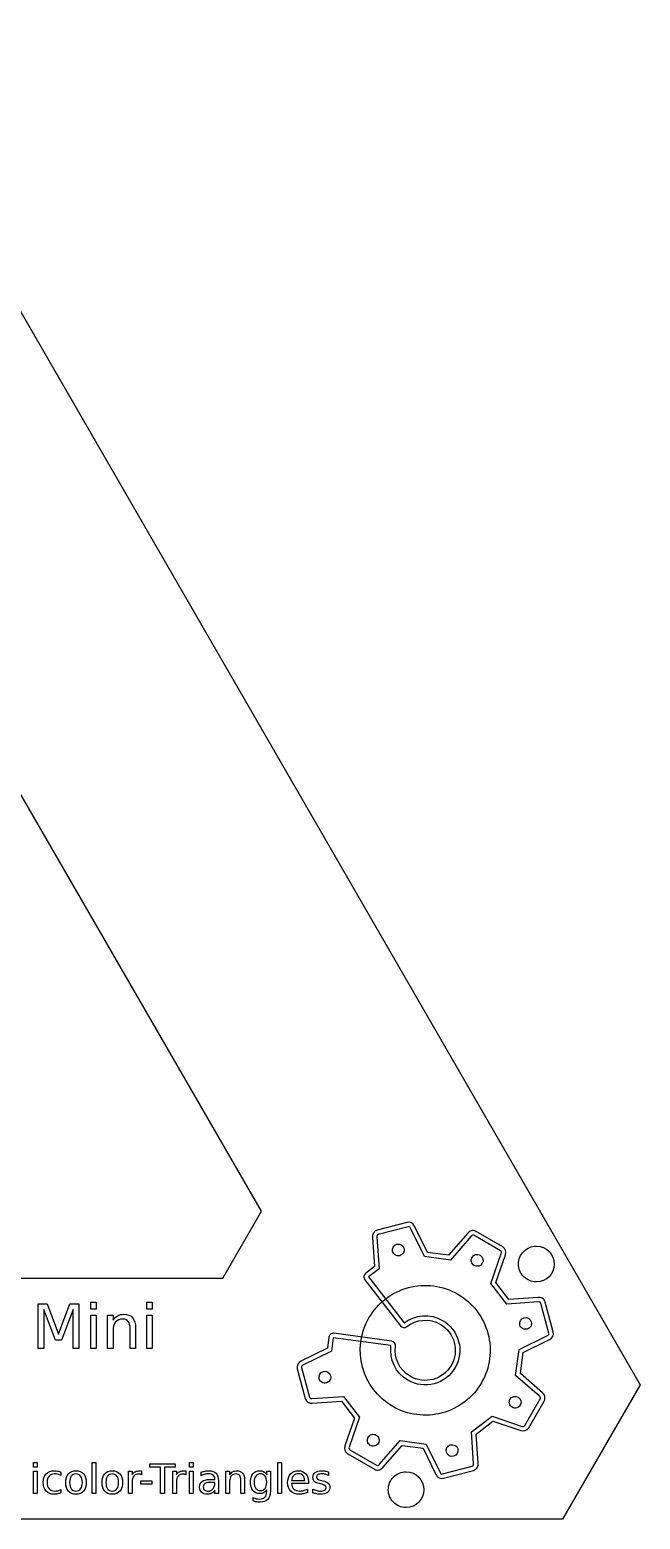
# Model space of a CAD drawing. Extents: x -55 to 123, y 94 to 249.
# Drawn here: x 59.7 to 123, y 94.2 to 248.6 of the extents above; entities that cross this region are included whole.
import ezdxf

# ---------------------------------------------------------------- set-up
doc = ezdxf.new("R2010")
doc.units = 0
doc.layers.get('0').update_dxf_attribs({"linetype": 'CONTINUOUS'})

msp = doc.modelspace()

# ---------------------------------------------------------------- linework, layer by layer
at = {"color": 7}
for p, q in [((41.912222, 248.554189), (122.98848, 108.125969)), ((83.737214, 126.11116), (37.862216, 205.569003)), ((79.737214, 119.182961), (83.737214, 126.11116)), ((98.521145, 122.246738), (98.521145, 122.246738)), ((106.627834, 120.706794), (106.627834, 120.706794)), ((114.08534, 120.62745), (114.08534, 120.62745)), ((-12.012783, 119.182961), (79.737214, 119.182961)), ((60.606315, 116.495711), (61.539592, 116.495711)), ((60.606315, 111.866536), (60.606315, 116.495711)), ((62.407756, 112.756404), (61.21403, 115.931404)), ((61.21403, 115.931404), (61.21403, 111.866536)), ((61.539592, 116.495711), (62.720915, 113.345515)), ((62.720915, 113.345515), (63.908439, 116.495711)), ((64.2309, 115.931404), (63.037175, 112.756404)), ((63.908439, 116.495711), (64.841716, 116.495711)), ((64.2309, 111.866536), (64.2309, 115.931404)), ((64.841716, 116.495711), (64.841716, 111.866536)), ((66.063345, 116.691048), (66.633853, 116.691048)), ((66.063345, 115.968611), (66.063345, 116.691048)), ((66.633853, 115.968611), (66.063345, 115.968611)), ((66.633853, 116.691048), (66.633853, 115.968611)), ((71.855246, 116.691048), (72.425754, 116.691048)), ((71.855246, 115.968611), (71.855246, 116.691048)), ((72.425754, 115.968611), (71.855246, 115.968611)), ((72.425754, 116.691048), (72.425754, 115.968611)), ((66.063345, 115.339192), (66.633853, 115.339192)), ((66.063345, 111.866536), (66.063345, 115.339192)), ((66.633853, 115.339192), (66.633853, 111.866536)), ((67.80278, 111.866536), (67.80278, 115.339192)), ((67.80278, 115.339192), (68.376388, 115.339192)), ((68.376388, 115.339192), (68.376388, 114.79969)), ((71.855246, 115.339192), (72.425754, 115.339192)), ((71.855246, 111.866536), (71.855246, 115.339192)), ((72.425754, 115.339192), (72.425754, 111.866536)), ((94.889915, 115.054574), (94.889915, 115.054574)), ((63.037175, 112.756404), (62.407756, 112.756404)), ((68.376388, 113.829207), (68.376388, 111.866536)), ((70.140622, 111.866536), (70.140622, 113.943928)), ((70.71113, 113.962532), (70.71113, 111.866536)), ((70.71113, 113.962532), (70.71113, 113.962532)), ((111.27125, 113.885599), (111.27125, 113.885599)), ((61.21403, 111.866536), (60.606315, 111.866536)), ((64.841716, 111.866536), (64.2309, 111.866536)), ((66.633853, 111.866536), (66.063345, 111.866536)), ((68.376388, 111.866536), (67.80278, 111.866536)), ((70.71113, 111.866536), (70.140622, 111.866536)), ((72.425754, 111.866536), (71.855246, 111.866536)), ((90.159976, 109.496616), (90.159976, 109.496616)), ((122.98848, 108.125969), (114.93848, 94.182959)), ((109.731312, 105.778905), (109.731312, 105.778905)), ((94.803399, 102.675424), (94.803399, 102.675424)), ((102.910095, 101.13549), (102.910095, 101.13549)), ((60.128308, 100.050669), (60.508646, 100.050669)), ((60.128308, 99.569045), (60.128308, 100.050669)), ((60.508646, 99.569045), (60.128308, 99.569045)), ((60.128308, 99.149432), (60.508646, 99.149432)), ((60.128308, 96.834328), (60.128308, 99.149432)), ((60.508646, 100.050669), (60.508646, 99.569045)), ((60.508646, 99.149432), (60.508646, 96.834328)), ((62.968443, 99.060549), (62.968443, 98.705015)), ((62.968443, 99.06054), (62.968443, 99.060549)), ((64.53114, 99.205243), (64.53114, 99.205243)), ((64.53114, 98.882782), (64.53114, 98.882782)), ((66.221997, 100.050669), (66.602335, 100.050669)), ((66.221997, 96.834328), (66.221997, 100.050669)), ((66.602335, 100.050669), (66.602335, 96.834328)), ((68.293187, 99.205243), (68.293187, 99.205243)), ((68.293187, 98.882782), (68.293187, 98.882782)), ((69.969567, 96.834328), (69.969567, 99.149432)), ((69.969567, 99.149432), (70.351972, 99.149432)), ((70.351972, 99.149432), (70.351972, 98.789765)), ((71.323493, 99.184573), (71.325556, 98.793899)), ((72.185454, 99.920445), (74.796147, 99.920445)), ((72.185454, 99.569045), (72.185454, 99.920445)), ((73.280994, 99.569045), (72.185454, 99.569045)), ((73.280994, 96.834328), (73.280994, 99.569045)), ((74.796147, 99.569045), (73.700607, 99.569045)), ((73.700607, 99.569045), (73.700607, 96.834328)), ((74.550163, 96.834328), (74.550163, 99.149432)), ((74.550163, 99.149432), (74.932569, 99.149432)), ((74.796147, 99.920445), (74.796147, 99.569045)), ((74.932569, 99.149432), (74.932569, 98.789765)), ((75.90409, 99.184573), (75.906153, 98.793899)), ((76.309231, 100.050669), (76.68957, 100.050669)), ((76.309231, 99.569045), (76.309231, 100.050669)), ((76.68957, 99.569045), (76.309231, 99.569045)), ((76.309231, 99.149432), (76.68957, 99.149432)), ((76.309231, 96.834328), (76.309231, 99.149432)), ((76.68957, 100.050669), (76.68957, 99.569045)), ((76.68957, 99.149432), (76.68957, 96.834328)), ((77.508123, 98.692617), (77.508123, 99.044017)), ((80.065071, 96.834328), (80.065071, 99.149432)), ((80.065071, 99.149432), (80.447477, 99.149432)), ((80.447477, 99.149432), (80.447477, 98.789765)), ((84.290141, 98.798035), (84.290141, 99.149434)), ((84.290141, 99.149434), (84.67048, 99.149434)), ((84.67048, 99.149434), (84.67048, 97.121649)), ((85.453892, 100.050669), (85.834231, 100.050669)), ((85.453892, 96.834328), (85.453892, 100.050669)), ((85.834231, 100.050669), (85.834231, 96.834328)), ((90.708351, 99.08122), (90.708351, 98.721552)), ((90.708351, 99.081217), (90.708351, 99.08122)), ((62.968443, 97.274609), (62.968443, 96.923209)), ((70.351972, 98.053885), (70.351972, 96.834328)), ((71.263548, 98.163446), (72.377692, 98.163446)), ((71.263548, 97.824449), (71.263548, 98.163446)), ((72.377692, 97.824449), (71.263548, 97.824449)), ((72.377692, 98.163446), (72.377692, 97.824449)), ((74.932569, 98.053885), (74.932569, 96.834328)), ((78.380422, 98.295737), (78.913722, 98.295737)), ((78.913722, 97.998082), (78.535451, 97.998082)), ((78.913722, 98.295737), (78.913722, 98.332947)), ((78.913722, 97.913332), (78.913722, 97.998082)), ((79.294061, 98.155181), (79.294061, 98.155178)), ((79.294061, 98.155178), (79.294061, 96.834328)), ((80.447477, 98.142776), (80.447477, 96.834328)), ((81.623632, 96.834328), (81.623632, 98.219257)), ((82.003971, 98.231659), (82.003971, 96.834328)), ((82.003971, 98.231659), (82.003971, 98.231659)), ((84.290141, 98.018752), (84.290141, 98.018752)), ((88.608221, 97.90093), (86.85949, 97.90093)), ((86.871892, 98.196519), (88.227882, 98.198586)), ((88.519337, 97.311816), (88.519337, 96.952148)), ((88.608221, 98.086967), (88.608221, 98.086965)), ((88.608221, 98.086965), (88.608221, 97.90093)), ((89.062973, 96.919075), (89.062973, 97.311816)), ((89.879461, 97.840985), (89.747169, 97.871995)), ((89.955942, 98.188246), (90.086167, 98.159306)), ((60.508646, 96.834328), (60.128308, 96.834328)), ((66.602335, 96.834328), (66.221997, 96.834328)), ((70.351972, 96.834328), (69.969567, 96.834328)), ((73.700607, 96.834328), (73.280994, 96.834328)), ((74.932569, 96.834328), (74.550163, 96.834328)), ((76.68957, 96.834328), (76.309231, 96.834328)), ((78.913722, 96.834328), (78.913722, 97.185728)), ((79.294061, 96.834328), (78.913722, 96.834328)), ((80.447477, 96.834328), (80.065071, 96.834328)), ((82.003971, 96.834328), (81.623632, 96.834328)), ((82.880408, 96.075722), (82.880408, 96.445726)), ((84.290141, 97.053438), (84.290141, 97.241541)), ((85.834231, 96.834328), (85.453892, 96.834328)), ((100.58532, 97.244759), (100.58532, 97.244759)), ((114.93848, 94.182959), (-47.214053, 94.182961))]:
    msp.add_line(p, q, dxfattribs=at)
at = {"color": 1}
for p, q in [((98.819311, 124.950415), (95.73229, 124.127774)), ((98.821943, 124.948896), (98.819311, 124.950415)), ((99.60522, 124.564977), (99.594978, 124.55961)), ((100.935878, 121.833213), (99.60522, 124.564977)), ((105.125234, 123.83683), (103.134859, 121.543605)), ((108.757685, 122.413145), (105.98882, 124.011749)), ((95.241739, 123.395387), (95.456364, 120.360064)), ((103.134859, 121.543605), (100.935878, 121.833213)), ((108.04416, 118.702288), (109.038052, 121.577964)), ((109.038052, 121.577964), (109.028434, 121.579757)), ((94.456997, 119.005614), (98.159521, 114.234514)), ((95.456364, 120.360064), (94.543361, 119.661323)), ((109.392201, 116.951154), (108.04416, 118.702288)), ((112.423307, 117.164652), (109.392201, 116.951154)), ((113.155654, 116.674126), (113.153022, 116.675646)), ((113.986736, 113.589354), (113.155654, 116.674126)), ((90.725828, 113.049193), (90.577209, 111.909147)), ((97.233669, 112.630921), (91.250512, 113.451851)), ((110.864245, 111.464733), (113.597547, 112.798058)), ((113.597547, 112.798058), (113.592814, 112.808311)), ((90.577209, 111.909147), (87.841228, 110.577357)), ((110.573919, 109.276856), (110.864245, 111.464733)), ((87.45204, 109.78606), (88.281576, 106.698622)), ((87.841228, 110.577357), (87.845962, 110.567104)), ((112.868273, 107.282258), (110.573919, 109.276856)), ((89.01016, 106.213828), (92.043943, 106.425781)), ((92.043943, 106.425781), (93.391568, 104.667754)), ((111.440509, 103.648679), (113.039075, 106.417476)), ((113.039075, 106.417476), (113.038977, 106.417545)), ((93.391568, 104.667754), (92.39922, 101.794753)), ((105.983646, 103.011141), (107.73478, 104.35918)), ((107.73478, 104.35918), (110.607783, 103.366831)), ((106.197144, 99.98004), (105.983646, 103.011141)), ((110.607783, 103.366831), (110.611338, 103.379066)), ((92.39922, 101.794753), (92.408838, 101.792959)), ((92.681127, 100.962242), (95.449992, 99.363637)), ((96.312031, 99.535878), (98.309716, 101.835592)), ((98.309716, 101.835592), (100.494918, 101.546808)), ((100.494918, 101.546808), (101.828249, 98.813502)), ((101.828249, 98.813502), (101.838491, 98.818868)), ((102.618025, 98.422321), (105.706593, 99.247654))]:
    msp.add_line(p, q, dxfattribs=at)
at = {"color": 5}
for p, q in [((98.940868, 124.50128), (95.851855, 123.677093)), ((100.627935, 121.401287), (99.185854, 124.359837)), ((105.477148, 123.528974), (103.3198, 121.048537)), ((108.524205, 122.007824), (105.75463, 123.606839)), ((95.708022, 123.427967), (95.938414, 120.144732)), ((103.3198, 121.048537), (100.627935, 121.401287)), ((107.523668, 118.615894), (108.595514, 121.728585)), ((95.938414, 120.144732), (94.826079, 119.292112)), ((94.826079, 119.292112), (98.526518, 114.520348)), ((109.173338, 116.467597), (107.523668, 118.615894)), ((112.456557, 116.697993), (109.173338, 116.467597)), ((113.536436, 113.466896), (112.705694, 116.554153)), ((91.186947, 112.98895), (91.004724, 111.59933)), ((97.169635, 112.170158), (91.186947, 112.98895)), ((110.431637, 111.771514), (113.392603, 113.217769)), ((91.004724, 111.59933), (88.046168, 110.157247)), ((110.079532, 109.090364), (110.431637, 111.771514)), ((87.902335, 109.908121), (88.73307, 106.820855)), ((112.564119, 106.930613), (110.079532, 109.090364)), ((88.978055, 106.679412), (92.261281, 106.909817)), ((92.261281, 106.909817), (93.912709, 104.754978)), ((111.036428, 103.881825), (112.635439, 106.651393)), ((93.912709, 104.754978), (92.840855, 101.642271)), ((105.500351, 103.230275), (107.648646, 104.879946)), ((107.648646, 104.879946), (110.761333, 103.808097)), ((95.959221, 99.841882), (98.121363, 102.330625)), ((98.121363, 102.330625), (100.806684, 101.976126)), ((100.806684, 101.976126), (102.248759, 99.017567)), ((105.730749, 99.947049), (105.500351, 103.230275)), ((92.914561, 101.367187), (95.684137, 99.768172)), ((102.497896, 98.873728), (105.586916, 99.697923))]:
    msp.add_line(p, q, dxfattribs=at)
at = {"color": 2}
for p, q in [((98.940868, 124.50128), (95.851855, 123.677093)), ((100.627935, 121.401287), (99.185854, 124.359837)), ((105.477148, 123.528974), (103.3198, 121.048537)), ((108.524205, 122.007824), (105.75463, 123.606839)), ((95.708022, 123.427967), (95.938414, 120.144732)), ((103.3198, 121.048537), (100.627935, 121.401287)), ((107.523668, 118.615894), (108.595514, 121.728585)), ((95.938414, 120.144732), (94.826079, 119.292112)), ((94.826079, 119.292112), (98.526518, 114.520348)), ((109.173338, 116.467597), (107.523668, 118.615894)), ((112.456557, 116.697993), (109.173338, 116.467597)), ((113.536436, 113.466896), (112.705694, 116.554153)), ((91.186947, 112.98895), (91.004724, 111.59933)), ((97.169635, 112.170158), (91.186947, 112.98895)), ((110.431637, 111.771514), (113.392603, 113.217769)), ((91.004724, 111.59933), (88.046168, 110.157247)), ((110.079532, 109.090364), (110.431637, 111.771514)), ((87.902335, 109.908121), (88.73307, 106.820855)), ((112.564119, 106.930613), (110.079532, 109.090364)), ((88.978055, 106.679412), (92.261281, 106.909817)), ((92.261281, 106.909817), (93.912709, 104.754978)), ((111.036428, 103.881825), (112.635439, 106.651393)), ((93.912709, 104.754978), (92.840855, 101.642271)), ((105.500351, 103.230275), (107.648646, 104.879946)), ((107.648646, 104.879946), (110.761333, 103.808097)), ((95.959221, 99.841882), (98.121363, 102.330625)), ((98.121363, 102.330625), (100.806684, 101.976126)), ((100.806684, 101.976126), (102.248759, 99.017567)), ((105.730749, 99.947049), (105.500351, 103.230275)), ((92.914561, 101.367187), (95.684137, 99.768172)), ((102.497896, 98.873728), (105.586916, 99.697923))]:
    msp.add_line(p, q, dxfattribs=at)
at = {"color": 1}
for points in [[(95.322781, 123.801161), (95.248698, 123.65982), (95.232875, 123.521463), (95.241739, 123.395387)], [(95.73229, 124.127774), (95.553378, 124.079793), (95.396815, 123.942531), (95.322781, 123.801161)], [(99.594978, 124.55961), (99.467434, 124.850988), (99.134441, 125.031185), (98.821943, 124.948896)], [(105.459658, 124.064253), (105.308613, 124.014269), (105.205816, 123.92955), (105.125234, 123.83683)], [(105.98882, 124.011749), (105.825118, 124.106188), (105.610705, 124.114247), (105.459658, 124.064253)], [(109.028434, 121.579757), (109.150073, 121.879033), (109.052968, 122.242663), (108.757685, 122.413145)], [(94.363967, 119.351409), (94.34776, 119.228359), (94.381237, 119.103922), (94.456997, 119.005614)], [(94.543361, 119.661323), (94.44473, 119.585984), (94.380174, 119.474459), (94.363967, 119.351409)], [(112.829085, 117.083607), (112.687742, 117.157692), (112.549372, 117.173534), (112.423307, 117.164652)], [(113.153022, 116.675646), (113.104463, 116.853516), (112.969784, 117.009919), (112.829085, 117.083607)], [(98.812542, 114.149679), (99.782541, 114.900276), (101.141388, 115.039458), (102.273621, 114.385763)], [(102.273621, 114.385763), (103.768499, 113.522695), (104.279131, 111.625468), (103.416056, 110.130578)], [(90.904524, 113.359518), (90.806061, 113.283955), (90.741756, 113.172282), (90.725828, 113.049193)], [(91.250512, 113.451851), (91.127493, 113.468307), (91.002986, 113.435081), (90.904524, 113.359518)], [(98.159521, 114.234514), (98.316727, 114.031292), (98.608629, 113.993371), (98.812542, 114.149679)], [(113.592814, 112.808311), (113.893144, 112.936038), (114.073117, 113.266834), (113.986736, 113.589354)], [(97.63365, 112.107779), (97.667076, 112.362536), (97.488279, 112.596388), (97.233669, 112.630921)], [(99.159735, 108.992355), (98.027502, 109.64605), (97.468614, 110.892436), (97.63365, 112.107779)], [(87.845962, 110.567104), (87.545714, 110.439341), (87.365559, 110.108651), (87.45204, 109.78606)], [(103.416056, 110.130578), (102.553003, 108.635726), (100.654607, 108.12929), (99.159735, 108.992355)], [(88.281576, 106.698622), (88.328297, 106.524218), (88.464334, 106.367896), (88.607055, 106.293329)], [(113.10021, 106.930972), (113.055133, 107.084198), (112.966927, 107.196574), (112.868273, 107.282258)], [(113.038977, 106.417545), (113.130184, 106.57552), (113.145284, 106.777749), (113.10021, 106.930972)], [(88.607055, 106.293329), (88.749641, 106.218527), (88.887846, 106.205286), (89.01016, 106.213828)], [(110.611338, 103.379066), (110.911436, 103.257442), (111.275608, 103.363062), (111.440509, 103.648679)], [(92.408838, 101.792959), (92.288942, 101.493316), (92.396248, 101.126717), (92.681127, 100.962242)], [(95.449992, 99.363637), (95.608012, 99.272329), (95.816058, 99.258195), (95.96918, 99.306201)], [(95.96918, 99.306201), (96.122279, 99.354171), (96.230629, 99.442215), (96.312031, 99.535878)], [(101.838491, 98.818868), (101.965453, 98.517161), (102.294633, 98.335631), (102.618025, 98.422321)], [(105.706593, 99.247654), (105.885561, 99.295553), (106.04207, 99.432897), (106.116098, 99.574257)], [(106.116098, 99.574257), (106.190087, 99.715653), (106.205937, 99.854056), (106.197144, 99.98004)]]:
    msp.add_open_spline(points, degree=3, dxfattribs=at)
at = {"color": 5}
for points in [[(95.851855, 123.677093), (95.743369, 123.647985), (95.700144, 123.539925), (95.708022, 123.427967)], [(99.185854, 124.359837), (99.156774, 124.468244), (99.049303, 124.530293), (98.940868, 124.50128)], [(105.75463, 123.606839), (105.657375, 123.662939), (105.550802, 123.613725), (105.477148, 123.528974)], [(108.595514, 121.728585), (108.651652, 121.825817), (108.621437, 121.951687), (108.524205, 122.007824)], [(112.705694, 116.554153), (112.676605, 116.662566), (112.56859, 116.705878), (112.456557, 116.697993)], [(98.526518, 114.520348), (99.64239, 115.383823), (101.210627, 115.539565), (102.508109, 114.790463)], [(102.508109, 114.790463), (104.221333, 113.801333), (104.808197, 111.611134), (103.819062, 109.897903)], [(113.392603, 113.217769), (113.501035, 113.246784), (113.565483, 113.358432), (113.536436, 113.466896)], [(98.926504, 108.586941), (97.629021, 109.336043), (96.97978, 110.772047), (97.169635, 112.170158)], [(88.046168, 110.157247), (87.937736, 110.128232), (87.873257, 110.016552), (87.902335, 109.908121)], [(103.819062, 109.897903), (102.829944, 108.184699), (100.639727, 107.597811), (98.926504, 108.586941)], [(88.73307, 106.820855), (88.762104, 106.712348), (88.866023, 106.671527), (88.978055, 106.679412)], [(112.635439, 106.651393), (112.691582, 106.748635), (112.648883, 106.856984), (112.564119, 106.930613)], [(110.761333, 103.808097), (110.858568, 103.751958), (110.980286, 103.784583), (111.036428, 103.881825)], [(92.840855, 101.642271), (92.784733, 101.545067), (92.81733, 101.423324), (92.914561, 101.367187)], [(95.684137, 99.768172), (95.781353, 99.712007), (95.885577, 99.75715), (95.959221, 99.841882)], [(102.248759, 99.017567), (102.277784, 98.909067), (102.389408, 98.844621), (102.497896, 98.873728)], [(105.586916, 99.697923), (105.695348, 99.726938), (105.738578, 99.835007), (105.730749, 99.947049)]]:
    msp.add_open_spline(points, degree=3, dxfattribs=at)
at = {"color": 2}
for points in [[(95.851855, 123.677093), (95.743369, 123.647985), (95.700144, 123.539925), (95.708022, 123.427967)], [(99.185854, 124.359837), (99.156774, 124.468244), (99.049303, 124.530293), (98.940868, 124.50128)], [(105.75463, 123.606839), (105.657375, 123.662939), (105.550802, 123.613725), (105.477148, 123.528974)], [(108.595514, 121.728585), (108.651652, 121.825817), (108.621437, 121.951687), (108.524205, 122.007824)], [(112.705694, 116.554153), (112.676605, 116.662566), (112.56859, 116.705878), (112.456557, 116.697993)], [(98.526518, 114.520348), (99.64239, 115.383823), (101.210627, 115.539565), (102.508109, 114.790463)], [(102.508109, 114.790463), (104.221333, 113.801333), (104.808197, 111.611134), (103.819062, 109.897903)], [(113.392603, 113.217769), (113.501035, 113.246784), (113.565483, 113.358432), (113.536436, 113.466896)], [(98.926504, 108.586941), (97.629021, 109.336043), (96.97978, 110.772047), (97.169635, 112.170158)], [(88.046168, 110.157247), (87.937736, 110.128232), (87.873257, 110.016552), (87.902335, 109.908121)], [(103.819062, 109.897903), (102.829944, 108.184699), (100.639727, 107.597811), (98.926504, 108.586941)], [(88.73307, 106.820855), (88.762104, 106.712348), (88.866023, 106.671527), (88.978055, 106.679412)], [(112.635439, 106.651393), (112.691582, 106.748635), (112.648883, 106.856984), (112.564119, 106.930613)], [(110.761333, 103.808097), (110.858568, 103.751958), (110.980286, 103.784583), (111.036428, 103.881825)], [(92.840855, 101.642271), (92.784733, 101.545067), (92.81733, 101.423324), (92.914561, 101.367187)], [(95.684137, 99.768172), (95.781353, 99.712007), (95.885577, 99.75715), (95.959221, 99.841882)], [(102.248759, 99.017567), (102.277784, 98.909067), (102.389408, 98.844621), (102.497896, 98.873728)], [(105.586916, 99.697923), (105.695348, 99.726938), (105.738578, 99.835007), (105.730749, 99.947049)]]:
    msp.add_open_spline(points, degree=3, dxfattribs=at)
at = {"color": 7}
for points in [[(97.338303, 121.929797), (97.250782, 122.256429), (97.444621, 122.592167), (97.771254, 122.679688)], [(97.771254, 122.679688), (98.097886, 122.767208), (98.433623, 122.57337), (98.521145, 122.246738)], [(98.521145, 122.246738), (98.608666, 121.920105), (98.414828, 121.584368), (98.088195, 121.496846)], [(110.927192, 121.935598), (111.274135, 122.28254), (111.744689, 122.47745), (112.23534, 122.47745)], [(112.23534, 122.47745), (113.257067, 122.47745), (114.08534, 121.649177), (114.08534, 120.62745)], [(97.623582, 121.558013), (97.48295, 121.639207), (97.380332, 121.772942), (97.338303, 121.929797)], [(98.088195, 121.496846), (97.93134, 121.454817), (97.764214, 121.47682), (97.623582, 121.558013)], [(105.50616, 120.854465), (105.464131, 121.01132), (105.486134, 121.178446), (105.567328, 121.319078)], [(105.791439, 120.482682), (105.650807, 120.563876), (105.548189, 120.69761), (105.50616, 120.854465)], [(105.567328, 121.319078), (105.648522, 121.45971), (105.782256, 121.562328), (105.939111, 121.604358)], [(106.627834, 120.706794), (106.458757, 120.413944), (106.08429, 120.313605), (105.791439, 120.482682)], [(105.939111, 121.604358), (106.095965, 121.646387), (106.263092, 121.624384), (106.403724, 121.54319)], [(106.403724, 121.54319), (106.696574, 121.374112), (106.796912, 120.999645), (106.627834, 120.706794)], [(110.38534, 120.62745), (110.38534, 121.118101), (110.58025, 121.588656), (110.927192, 121.935598)], [(110.927192, 119.319303), (110.58025, 119.666245), (110.38534, 120.1368), (110.38534, 120.62745)], [(114.08534, 120.62745), (114.08534, 119.605723), (113.257067, 118.77745), (112.23534, 118.77745)], [(112.23534, 118.77745), (111.744689, 118.77745), (111.274135, 118.97236), (110.927192, 119.319303)], [(94.889915, 115.054574), (95.781964, 116.599649), (97.251256, 117.727076), (98.974562, 118.188835)], [(98.974562, 118.188835), (100.697869, 118.650594), (102.534026, 118.408859), (104.079101, 117.51681)], [(104.079101, 117.51681), (105.624176, 116.624761), (106.751603, 115.155469), (107.213362, 113.432162)], [(68.376388, 114.79969), (68.512814, 115.008463), (68.673011, 115.164526), (68.856979, 115.267879)], [(68.643039, 114.632259), (68.465272, 114.435889), (68.376388, 114.168205), (68.376388, 113.829207)], [(69.371676, 114.926814), (69.063685, 114.926814), (68.820806, 114.828629), (68.643039, 114.632259)], [(68.856979, 115.267879), (69.043014, 115.371232), (69.256955, 115.422908), (69.4988, 115.422908)], [(69.948385, 114.681868), (69.820228, 114.845166), (69.627991, 114.926814), (69.371676, 114.926814)], [(69.4988, 115.422908), (69.897743, 115.422908), (70.199533, 115.298885), (70.404172, 115.050838)], [(70.140622, 113.943928), (70.140622, 114.272591), (70.076543, 114.518571), (69.948385, 114.681868)], [(70.404172, 115.050838), (70.608811, 114.804858), (70.71113, 114.44209), (70.71113, 113.962532)], [(97.35215, 105.865389), (94.134699, 107.722985), (93.032319, 111.837124), (94.889915, 115.054574)], [(110.521357, 114.318549), (110.433837, 114.645182), (110.627675, 114.98092), (110.954308, 115.068441)], [(110.806636, 113.946766), (110.666004, 114.02796), (110.563386, 114.161695), (110.521357, 114.318549)], [(110.954308, 115.068441), (111.280941, 115.155962), (111.616679, 114.962124), (111.7042, 114.635491)], [(111.7042, 114.635491), (111.746229, 114.478637), (111.724227, 114.31151), (111.643033, 114.170878)], [(107.213362, 113.432162), (107.67512, 111.708856), (107.433386, 109.872698), (106.541336, 108.327623)], [(111.27125, 113.885599), (111.114395, 113.84357), (110.947269, 113.865572), (110.806636, 113.946766)], [(111.643033, 114.170878), (111.561839, 114.030246), (111.428104, 113.927628), (111.27125, 113.885599)], [(89.727026, 108.746725), (89.639505, 109.073358), (89.833344, 109.409095), (90.159976, 109.496616)], [(90.012305, 108.374942), (89.871673, 108.456136), (89.769055, 108.58987), (89.727026, 108.746725)], [(90.476918, 108.313775), (90.320063, 108.271745), (90.152937, 108.293748), (90.012305, 108.374942)], [(90.159976, 109.496616), (90.486609, 109.584137), (90.822347, 109.390299), (90.909868, 109.063667)], [(90.848701, 108.599054), (90.767507, 108.458422), (90.633773, 108.355804), (90.476918, 108.313775)], [(90.909868, 109.063667), (90.951897, 108.906812), (90.929895, 108.739686), (90.848701, 108.599054)], [(106.541336, 108.327623), (105.649287, 106.782549), (104.179995, 105.655122), (102.456688, 105.193363)], [(109.446032, 106.150688), (109.404003, 106.307543), (109.426006, 106.474669), (109.5072, 106.615301)], [(109.5072, 106.615301), (109.676278, 106.908152), (110.050745, 107.00849), (110.343596, 106.839412)], [(110.343596, 106.839412), (110.636446, 106.670335), (110.736785, 106.295868), (110.567708, 106.003017)], [(102.456688, 105.193363), (100.733382, 104.731605), (98.897224, 104.97334), (97.35215, 105.865389)], [(109.731312, 105.778905), (109.590679, 105.860099), (109.488061, 105.993833), (109.446032, 106.150688)], [(110.195925, 105.717738), (110.03907, 105.675708), (109.871944, 105.697711), (109.731312, 105.778905)], [(110.567708, 106.003017), (110.486514, 105.862385), (110.352779, 105.759767), (110.195925, 105.717738)], [(94.74223, 102.21081), (94.700201, 102.367665), (94.722204, 102.534792), (94.803399, 102.675424)], [(95.027509, 101.839026), (94.886877, 101.92022), (94.784259, 102.053955), (94.74223, 102.21081)], [(94.803399, 102.675424), (94.884593, 102.816056), (95.018327, 102.918674), (95.175182, 102.960703)], [(95.175182, 102.960703), (95.332036, 103.002732), (95.499163, 102.98073), (95.639795, 102.899536)], [(95.863906, 102.06314), (95.782713, 101.922507), (95.648978, 101.819888), (95.492123, 101.777859)], [(95.639795, 102.899536), (95.780427, 102.818342), (95.883045, 102.684607), (95.925074, 102.527753)], [(95.925074, 102.527753), (95.967103, 102.370898), (95.945101, 102.203772), (95.863906, 102.06314)], [(102.971262, 101.600103), (103.052456, 101.740735), (103.186191, 101.843353), (103.343045, 101.885382)], [(103.343045, 101.885382), (103.4999, 101.927411), (103.667026, 101.905409), (103.807658, 101.824215)], [(95.492123, 101.777859), (95.335268, 101.735829), (95.168142, 101.757832), (95.027509, 101.839026)], [(102.910095, 101.13549), (102.868066, 101.292344), (102.890068, 101.459471), (102.971262, 101.600103)], [(103.659987, 100.70254), (103.333354, 100.615019), (102.997616, 100.808857), (102.910095, 101.13549)], [(104.092938, 101.452432), (104.180458, 101.125799), (103.986619, 100.790061), (103.659987, 100.70254)], [(103.807658, 101.824215), (103.948291, 101.743021), (104.050909, 101.609286), (104.092938, 101.452432)], [(61.137031, 97.989807), (61.137031, 98.36739), (61.240384, 98.664357), (61.447089, 98.880709)], [(61.447089, 98.880709), (61.655173, 99.097061), (61.939738, 99.205237), (62.300784, 99.205237)], [(62.31732, 98.882777), (62.070651, 98.882777), (61.879104, 98.804229), (61.742678, 98.647133)], [(62.300784, 99.205237), (62.417917, 99.205237), (62.532294, 99.192834), (62.643915, 99.168027)], [(62.643915, 98.837307), (62.536428, 98.867621), (62.427563, 98.882777), (62.31732, 98.882777)], [(62.643915, 99.168027), (62.755536, 99.144601), (62.863712, 99.108772), (62.968443, 99.06054)], [(62.968443, 98.705015), (62.860956, 98.764269), (62.75278, 98.808366), (62.643915, 98.837307)], [(63.468673, 97.989813), (63.468673, 98.370152), (63.56238, 98.667808), (63.749793, 98.882782)], [(63.749793, 98.882782), (63.938584, 99.097756), (64.199033, 99.205243), (64.53114, 99.205243)], [(64.53114, 98.882782), (64.327191, 98.882782), (64.16596, 98.802856), (64.047449, 98.643003)], [(64.53114, 99.205243), (64.861869, 99.205243), (65.12163, 99.097756), (65.310421, 98.882782)], [(65.012765, 98.640936), (64.894254, 98.802167), (64.733712, 98.882782), (64.53114, 98.882782)], [(65.310421, 98.882782), (65.499212, 98.667808), (65.593608, 98.370152), (65.593608, 97.989813)], [(67.23072, 97.989813), (67.23072, 98.370152), (67.324426, 98.667808), (67.511839, 98.882782)], [(67.511839, 98.882782), (67.70063, 99.097756), (67.96108, 99.205243), (68.293187, 99.205243)], [(68.293187, 98.882782), (68.089238, 98.882782), (67.928007, 98.802856), (67.809496, 98.643003)], [(68.293187, 99.205243), (68.623916, 99.205243), (68.883677, 99.097756), (69.072468, 98.882782)], [(68.774811, 98.640936), (68.6563, 98.802167), (68.495758, 98.882782), (68.293187, 98.882782)], [(69.072468, 98.882782), (69.261259, 98.667808), (69.355654, 98.370152), (69.355654, 97.989813)], [(70.351972, 98.789765), (70.431898, 98.930325), (70.53594, 99.034366), (70.664098, 99.10189)], [(71.019632, 98.866239), (70.804658, 98.866239), (70.639293, 98.795959), (70.523538, 98.655399)], [(70.664098, 99.10189), (70.792255, 99.170792), (70.947974, 99.205243), (71.131253, 99.205243)], [(71.184996, 98.847639), (71.135389, 98.860039), (71.080268, 98.866239), (71.019632, 98.866239)], [(71.131253, 99.205243), (71.157433, 99.205243), (71.186373, 99.203177), (71.218073, 99.199043)], [(71.325556, 98.793899), (71.282836, 98.818706), (71.235983, 98.836619), (71.184996, 98.847639)], [(71.218073, 99.199043), (71.249766, 99.19631), (71.284906, 99.191487), (71.323493, 99.184573)], [(74.932569, 98.789765), (75.012495, 98.930325), (75.116537, 99.034366), (75.244695, 99.10189)], [(75.600229, 98.866239), (75.385255, 98.866239), (75.21989, 98.795959), (75.104135, 98.655399)], [(75.244695, 99.10189), (75.372852, 99.170792), (75.528571, 99.205243), (75.71185, 99.205243)], [(75.765593, 98.847639), (75.715986, 98.860039), (75.660865, 98.866239), (75.600229, 98.866239)], [(75.71185, 99.205243), (75.73803, 99.205243), (75.76697, 99.203177), (75.79867, 99.199043)], [(75.906153, 98.793899), (75.863433, 98.818706), (75.81658, 98.836619), (75.765593, 98.847639)], [(75.79867, 99.199043), (75.830363, 99.19631), (75.865503, 99.191487), (75.90409, 99.184573)], [(77.508123, 99.044017), (77.647305, 99.097764), (77.782353, 99.137727), (77.913267, 99.163906)], [(77.869858, 98.835244), (77.744457, 98.803551), (77.623878, 98.756009), (77.508123, 98.692617)], [(78.256398, 98.882784), (78.124107, 98.882784), (77.99526, 98.866938), (77.869858, 98.835244)], [(77.913267, 99.163906), (78.04418, 99.191466), (78.171649, 99.205246), (78.295672, 99.205246)], [(78.74009, 98.73809), (78.625713, 98.834553), (78.464482, 98.882784), (78.256398, 98.882784)], [(78.295672, 99.205246), (78.630535, 99.205246), (78.880649, 99.11843), (79.046014, 98.944797)], [(79.046014, 98.944797), (79.211379, 98.771165), (79.294061, 98.507959), (79.294061, 98.155181)], [(80.447477, 98.789765), (80.538428, 98.928947), (80.645226, 99.032988), (80.767871, 99.10189)], [(81.111002, 98.874514), (80.905675, 98.874514), (80.743755, 98.809057), (80.625244, 98.678143)], [(80.767871, 99.10189), (80.891894, 99.170792), (81.034521, 99.205243), (81.195752, 99.205243)], [(81.495475, 98.711216), (81.410036, 98.820082), (81.281879, 98.874514), (81.111002, 98.874514)], [(81.195752, 99.205243), (81.461713, 99.205243), (81.662907, 99.122561), (81.799332, 98.957196)], [(81.799332, 98.957196), (81.935758, 98.79321), (82.003971, 98.551364), (82.003971, 98.231659)], [(82.601356, 98.018754), (82.601356, 98.377044), (82.688172, 98.664365), (82.861805, 98.880717)], [(82.861805, 98.880717), (83.035438, 99.097069), (83.264192, 99.205245), (83.548068, 99.205245)], [(83.641085, 98.886916), (83.437136, 98.886916), (83.277972, 98.811124), (83.163595, 98.65954)], [(83.548068, 99.205245), (83.718945, 99.205245), (83.865706, 99.171483), (83.988351, 99.103959)], [(84.118576, 98.65954), (84.005577, 98.811124), (83.846413, 98.886916), (83.641085, 98.886916)], [(83.988351, 99.103959), (84.110996, 99.036435), (84.211593, 98.934461), (84.290141, 98.798035)], [(86.462615, 97.969145), (86.462615, 98.348106), (86.56459, 98.648518), (86.76854, 98.870382)], [(86.76854, 98.870382), (86.973867, 99.093624), (87.250164, 99.205245), (87.59743, 99.205245)], [(87.601564, 98.882782), (87.389346, 98.882782), (87.219158, 98.822838), (87.091001, 98.702948)], [(87.59743, 99.205245), (87.908866, 99.205245), (88.154846, 99.104649), (88.335369, 98.903455)], [(88.052182, 98.696747), (87.939183, 98.820771), (87.788977, 98.882782), (87.601564, 98.882782)], [(88.335369, 98.903455), (88.51727, 98.703639), (88.608221, 98.431477), (88.608221, 98.086967)], [(89.07951, 98.523118), (89.07951, 98.740848), (89.15668, 98.908969), (89.31102, 99.02748)], [(89.31102, 99.02748), (89.46536, 99.145992), (89.684468, 99.205247), (89.968344, 99.205247)], [(89.588006, 98.800095), (89.494299, 98.742215), (89.447446, 98.655399), (89.447446, 98.539646)], [(90.01382, 98.886915), (89.825029, 98.886915), (89.683091, 98.857975), (89.588006, 98.800095)], [(89.968344, 99.205247), (90.108904, 99.205247), (90.241196, 99.194911), (90.365219, 99.174237)], [(90.373487, 98.845575), (90.257732, 98.873135), (90.137843, 98.886915), (90.01382, 98.886915)], [(90.365219, 99.174237), (90.489242, 99.153564), (90.60362, 99.122557), (90.708351, 99.081217)], [(90.708351, 98.721552), (90.600864, 98.776672), (90.489242, 98.818013), (90.373487, 98.845575)], [(97.427173, 98.552907), (97.774116, 98.899849), (98.24467, 99.094759), (98.735321, 99.094759)], [(98.735321, 99.094759), (99.757047, 99.094759), (100.58532, 98.266486), (100.58532, 97.244759)], [(61.445022, 97.10304), (61.239695, 97.322148), (61.137031, 97.617737), (61.137031, 97.989807)], [(61.742678, 98.647133), (61.606253, 98.491415), (61.53804, 98.272306), (61.53804, 97.989808)], [(61.53804, 97.989808), (61.53804, 97.707311), (61.606253, 97.487514), (61.742678, 97.330417)], [(61.742678, 97.330417), (61.879104, 97.174699), (62.070651, 97.09684), (62.31732, 97.09684)], [(62.643915, 97.14025), (62.75278, 97.17057), (62.860956, 97.215357), (62.968443, 97.274609)], [(63.749793, 97.096845), (63.56238, 97.313197), (63.468673, 97.610853), (63.468673, 97.989813)], [(64.047449, 98.643003), (63.928938, 98.484529), (63.869682, 98.266799), (63.869682, 97.989813)], [(63.869682, 97.989813), (63.869682, 97.712828), (63.928249, 97.494409), (64.045382, 97.334556)], [(64.045382, 97.334556), (64.163893, 97.176082), (64.325813, 97.096845), (64.53114, 97.096845)], [(64.53114, 97.096845), (64.733712, 97.096845), (64.894254, 97.176771), (65.012765, 97.336623)], [(65.190532, 97.989813), (65.190532, 98.264043), (65.131276, 98.481084), (65.012765, 98.640936)], [(65.012765, 97.336623), (65.131276, 97.496476), (65.190532, 97.714206), (65.190532, 97.989813)], [(65.593608, 97.989813), (65.593608, 97.610853), (65.499212, 97.313197), (65.310421, 97.096845)], [(67.511839, 97.096845), (67.324426, 97.313197), (67.23072, 97.610853), (67.23072, 97.989813)], [(67.809496, 98.643003), (67.690985, 98.484529), (67.631729, 98.266799), (67.631729, 97.989813)], [(67.631729, 97.989813), (67.631729, 97.712828), (67.690296, 97.494409), (67.807429, 97.334556)], [(67.807429, 97.334556), (67.92594, 97.176082), (68.08786, 97.096845), (68.293187, 97.096845)], [(68.293187, 97.096845), (68.495758, 97.096845), (68.6563, 97.176771), (68.774811, 97.336623)], [(68.952578, 97.989813), (68.952578, 98.264043), (68.893322, 98.481084), (68.774811, 98.640936)], [(68.774811, 97.336623), (68.893322, 97.496476), (68.952578, 97.714206), (68.952578, 97.989813)], [(69.355654, 97.989813), (69.355654, 97.610853), (69.261259, 97.313197), (69.072468, 97.096845)], [(70.523538, 98.655399), (70.409161, 98.516217), (70.351972, 98.315713), (70.351972, 98.053885)], [(75.104135, 98.655399), (74.989758, 98.516217), (74.932569, 98.315713), (74.932569, 98.053885)], [(77.338625, 97.508188), (77.338625, 97.768638), (77.425441, 97.965008), (77.599074, 98.097299)], [(77.547398, 96.97282), (77.408216, 97.10649), (77.338625, 97.284946), (77.338625, 97.508188)], [(77.599074, 98.097299), (77.774085, 98.229591), (78.034534, 98.295737), (78.380422, 98.295737)], [(77.89673, 97.892662), (77.778219, 97.822382), (77.718963, 97.702493), (77.718963, 97.532994)], [(77.718963, 97.532994), (77.718963, 97.397946), (77.76306, 97.290459), (77.851255, 97.210533)], [(78.535451, 97.998082), (78.228148, 97.998082), (78.015241, 97.962942), (77.89673, 97.892662)], [(78.215057, 97.092711), (78.425897, 97.092711), (78.594707, 97.167125), (78.721486, 97.315953)], [(78.721486, 97.315953), (78.849643, 97.466159), (78.913722, 97.665286), (78.913722, 97.913332)], [(78.913722, 98.332947), (78.913722, 98.507958), (78.855845, 98.643006), (78.74009, 98.73809)], [(80.625244, 98.678143), (80.506733, 98.54723), (80.447477, 98.368774), (80.447477, 98.142776)], [(81.623632, 98.219257), (81.623632, 98.438365), (81.580913, 98.602352), (81.495475, 98.711216)], [(82.861805, 97.158858), (82.688172, 97.37521), (82.601356, 97.661842), (82.601356, 98.018754)], [(83.163595, 98.65954), (83.050596, 98.507956), (82.994097, 98.29436), (82.994097, 98.018752)], [(82.994097, 98.018752), (82.994097, 97.744523), (83.050596, 97.531616), (83.163595, 97.380032)], [(83.163595, 97.380032), (83.277972, 97.228448), (83.437136, 97.152655), (83.641085, 97.152655)], [(83.641085, 97.152655), (83.846413, 97.152655), (84.005577, 97.228448), (84.118576, 97.380032)], [(84.290141, 98.018752), (84.290141, 98.29436), (84.232953, 98.507956), (84.118576, 98.65954)], [(84.118576, 97.380032), (84.232953, 97.531616), (84.290141, 97.744523), (84.290141, 98.018752)], [(86.785076, 97.096847), (86.570102, 97.311821), (86.462615, 97.602587), (86.462615, 97.969145)], [(86.85949, 97.90093), (86.87603, 97.639103), (86.954578, 97.439287), (87.095135, 97.301483)], [(87.091001, 98.702948), (86.964221, 98.583059), (86.891185, 98.414249), (86.871892, 98.196519)], [(87.095135, 97.301483), (87.237073, 97.165058), (87.434132, 97.096845), (87.686313, 97.096845)], [(88.227882, 98.198586), (88.225149, 98.40667), (88.166582, 98.572724), (88.052182, 98.696747)], [(88.11006, 97.150585), (88.247863, 97.186412), (88.384289, 97.240156), (88.519337, 97.311816)], [(89.062973, 97.311816), (89.203533, 97.23878), (89.342026, 97.183659), (89.478452, 97.146451)], [(89.236606, 98.099371), (89.131875, 98.202725), (89.07951, 98.343974), (89.07951, 98.523118)], [(89.747169, 97.871995), (89.511524, 97.921602), (89.341337, 97.997394), (89.236606, 98.099371)], [(89.447446, 98.539646), (89.447446, 98.451452), (89.481208, 98.381861), (89.548732, 98.330873)], [(89.548732, 98.330873), (89.616255, 98.281267), (89.751992, 98.233724), (89.955942, 98.188246)], [(90.33628, 97.681822), (90.267379, 97.736942), (90.115106, 97.789997), (89.879461, 97.840985)], [(90.086167, 98.159306), (90.356262, 98.101426), (90.547809, 98.019433), (90.660808, 97.913326)], [(90.297006, 97.183661), (90.393469, 97.245675), (90.4417, 97.332491), (90.4417, 97.44411)], [(90.4417, 97.44411), (90.4417, 97.547464), (90.40656, 97.626701), (90.33628, 97.681822)], [(90.832374, 97.473043), (90.832374, 97.258069), (90.746936, 97.087882), (90.576059, 96.96248)], [(90.660808, 97.913326), (90.775185, 97.808596), (90.832374, 97.661835), (90.832374, 97.473043)], [(96.885321, 97.244759), (96.885321, 97.73541), (97.080231, 98.205965), (97.427173, 98.552907)], [(62.275979, 96.774378), (61.927336, 96.774378), (61.65035, 96.883932), (61.445022, 97.10304)], [(62.637714, 96.811588), (62.524715, 96.786782), (62.404137, 96.774378), (62.275979, 96.774378)], [(62.31732, 97.09684), (62.427563, 97.09684), (62.536428, 97.11131), (62.643915, 97.14025)], [(62.968443, 96.923209), (62.862334, 96.873603), (62.752091, 96.836396), (62.637714, 96.811588)], [(64.53114, 96.774384), (64.199033, 96.774384), (63.938584, 96.881871), (63.749793, 97.096845)], [(65.310421, 97.096845), (65.12163, 96.881871), (64.861869, 96.774384), (64.53114, 96.774384)], [(68.293187, 96.774384), (67.96108, 96.774384), (67.70063, 96.881871), (67.511839, 97.096845)], [(69.072468, 97.096845), (68.883677, 96.881871), (68.623916, 96.774384), (68.293187, 96.774384)], [(78.113771, 96.774383), (77.876748, 96.774383), (77.687957, 96.840529), (77.547398, 96.97282)], [(77.851255, 97.210533), (77.940828, 97.131985), (78.062095, 97.092711), (78.215057, 97.092711)], [(78.589194, 96.873603), (78.459659, 96.807457), (78.301184, 96.774383), (78.113771, 96.774383)], [(78.913722, 97.185728), (78.826906, 97.045168), (78.71873, 96.941127), (78.589194, 96.873603)], [(83.548068, 96.83433), (83.264192, 96.83433), (83.035438, 96.942506), (82.861805, 97.158858)], [(82.880408, 96.445726), (82.992029, 96.385093), (83.102273, 96.340307), (83.211138, 96.311367)], [(83.225607, 95.984772), (83.107096, 96.004066), (82.992029, 96.034382), (82.880408, 96.075722)], [(83.211138, 96.311367), (83.320003, 96.282427), (83.430935, 96.267957), (83.543934, 96.267957)], [(83.603878, 95.953762), (83.470209, 95.953762), (83.344118, 95.964099), (83.225607, 95.984772)], [(83.543934, 96.267957), (83.793359, 96.267957), (83.980083, 96.333414), (84.104106, 96.464327)], [(83.988351, 96.935616), (83.865706, 96.868092), (83.718945, 96.83433), (83.548068, 96.83433)], [(84.407964, 96.24315), (84.232953, 96.050225), (83.964924, 95.953762), (83.603878, 95.953762)], [(84.290141, 97.241541), (84.211593, 97.105115), (84.110996, 97.00314), (83.988351, 96.935616)], [(84.104106, 96.464327), (84.228129, 96.593863), (84.290141, 96.790234), (84.290141, 97.053438)], [(84.67048, 97.121649), (84.67048, 96.727531), (84.582975, 96.434698), (84.407964, 96.24315)], [(87.663575, 96.774386), (87.294261, 96.774386), (87.001428, 96.881873), (86.785076, 97.096847)], [(88.099724, 96.819856), (87.956408, 96.789543), (87.811025, 96.774386), (87.663575, 96.774386)], [(87.686313, 97.096845), (87.832385, 97.096845), (87.973634, 97.114759), (88.11006, 97.150585)], [(88.519337, 96.952148), (88.382911, 96.894268), (88.24304, 96.850171), (88.099724, 96.819856)], [(89.48672, 96.811588), (89.35305, 96.835015), (89.211801, 96.870844), (89.062973, 96.919075)], [(89.478452, 97.146451), (89.614877, 97.110625), (89.749925, 97.092711), (89.883595, 97.092711)], [(89.875327, 96.774378), (89.751304, 96.774378), (89.621768, 96.786782), (89.48672, 96.811588)], [(90.576059, 96.96248), (90.40656, 96.837079), (90.172983, 96.774378), (89.875327, 96.774378)], [(89.883595, 97.092711), (90.06274, 97.092711), (90.200543, 97.123028), (90.297006, 97.183661)], [(97.427173, 95.936612), (97.080231, 96.283554), (96.885321, 96.754109), (96.885321, 97.244759)], [(98.735321, 95.394759), (98.24467, 95.394759), (97.774116, 95.589669), (97.427173, 95.936612)], [(100.58532, 97.244759), (100.58532, 96.223033), (99.757047, 95.39476), (98.735321, 95.394759)]]:
    msp.add_open_spline(points, degree=3, dxfattribs=at)

doc.saveas('drawing.dxf')
